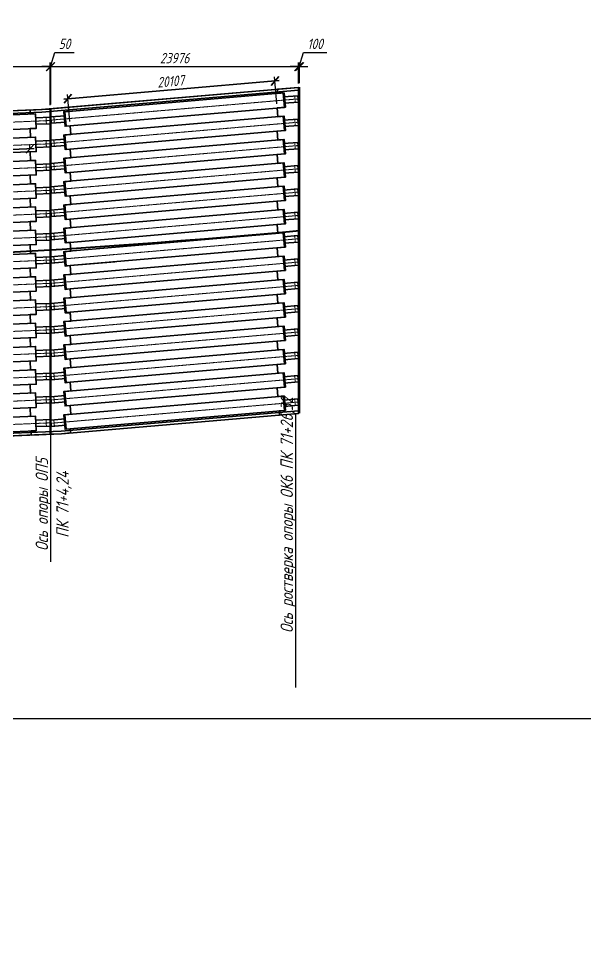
# Model space of a CAD drawing. Header units: millimetres. Extents: x 265754 to 14267433, y -6145605 to 2433772.
# Drawn here: x 6488228 to 6543053, y -288272 to -197770 of the extents above; entities that cross this region are included whole.
import ezdxf
from ezdxf import colors
from ezdxf.entities.mleader import LeaderData, LeaderLine
from ezdxf.math import Vec2, Vec3

# ---------------------------------------------------------------- set-up
doc = ezdxf.new("R2010")
doc.units = ezdxf.units.MM
doc.linetypes.add('осевая', pattern=[2, 1.25, -0.25, 0.25, -0.25])
for name, color, linetype, lineweight in [('1-Бетон', 106, 'Continuous', 35), ('ИС_Выноски', 3, 'Continuous', 18), ('ИС_Ось', 3, 'осевая', 18)]:
    doc.layers.add(name, color=color, linetype=linetype, lineweight=lineweight)
doc.layers.add('EI_DIMS_DETAIL', color=7, linetype='Continuous')
doc.layers.add('Основное направление 30.05.Ось трассы', color=7, linetype='Continuous')
doc.styles.add('0', font='isocpeur.ttf', dxfattribs={"width": 0.8, "oblique": 15})
doc.styles.add('ISOCPEUR', font='isocpeur.ttf', dxfattribs={"width": 0.8, "oblique": 15, "height": 2.5})
doc.dimstyles.new('М400нов', dxfattribs={"dimscale": 400, "dimtxt": 2.5, "dimasz": 2, "dimexe": 1, "dimexo": 1, "dimgap": 0.8, "dimtad": 1, "dimdec": 0, "dimzin": 0, "dimdsep": 46, "dimtxsty": '0', "dimblk": 'OBLIQUE', "dimcen": 0.09, "dimdle": 1, "dimclrd": 256, "dimclre": 256, "dimclrt": 256, "dimadec": 4, "dimazin": 0, "dimtfac": 1, "dimtdec": 0, "dimtmove": 1, "dimatfit": 2, "dimfxl": 1, "dimtolj": 1, "dimtzin": 0, "dimlwd": -1, "dimarcsym": 0})

# ---------------------------------------------------------------- blocks, each defined once
blk = doc.blocks.new('_None')
blk = doc.blocks.new('б33 план')
at = {"layer": '1-Бетон'}
for points in [[(1400, 310), (0, 310), (0, -310), (1400, -310)], [(31600, 310), (33000, 310), (33000, -310), (31600, -310)]]:
    blk.add_lwpolyline(points, dxfattribs=at)
blk.add_lwpolyline([(1400, 700), (31600, 700), (31600, -700), (1400, -700)], close=True, dxfattribs=at)
at = {"layer": 'ИС_Ось', "color": 3, "ltscale": 20}
for points in [[(0, 0), (33000, 0)], [(400, 310), (400, -310)], [(32600, 310), (32600, -310)]]:
    blk.add_lwpolyline(points, dxfattribs=at)
blk = doc.blocks.new('*U504')
at = {"rotation": 182.4098864728825}
blk.add_blockref('б33 план', (16485, 694), dxfattribs=at)
blk = doc.blocks.new('*U505')
at = {"layer": '1-Бетон', "color": 0, "linetype": 'ByBlock', "lineweight": -2, "transparency": 16777216}
for p in [(0, 0), (0, -2252), (0, -4504), (0, -6756), (0, -9008), (0, -11260), (0, -13512), (0, -15764), (0, -18016), (0, -20268), (0, -22520), (0, -24772), (0, -27024), (0, -29276)]:
    blk.add_blockref('*U504', p, dxfattribs=at)
blk = doc.blocks.new('Б24 план')
at = {"layer": '1-Бетон'}
for points in [[(1400, -310), (0, -310), (0, 310), (1400, 310)], [(22600, -310), (24000, -310), (24000, 310), (22600, 310)]]:
    blk.add_lwpolyline(points, dxfattribs=at)
blk.add_lwpolyline([(1400, -700), (22600, -700), (22600, 700), (1400, 700)], close=True, dxfattribs=at)
at = {"layer": 'ИС_Ось', "color": 3, "ltscale": 20}
for points in [[(300, -310), (300, 310)], [(23700, -310), (23700, 310)], [(0, 0), (24000, 0)]]:
    blk.add_lwpolyline(points, dxfattribs=at)
blk = doc.blocks.new('*U506')
at = {"rotation": 4.910079921255813}
blk.add_blockref('Б24 план', (-11956, -1027), dxfattribs=at)
blk = doc.blocks.new('*U507')
at = {"layer": '1-Бетон', "color": 0, "linetype": 'ByBlock', "lineweight": -2, "transparency": 16777216}
for p in [(0, 0), (0, -2258), (0, -4516), (0, -6774), (0, -9032), (0, -11290), (0, -13548), (0, -15806), (0, -18064), (0, -20322), (0, -22580), (0, -24838), (0, -27096), (0, -29354)]:
    blk.add_blockref('*U506', p, dxfattribs=at)
blk = doc.blocks.new('_OBLIQUE')
at = {"color": 0, "linetype": 'ByBlock', "lineweight": -2}
blk.add_line((0.5, 0.5), (-0.5, -0.5), dxfattribs=at)
blk = doc.blocks.new('*D816')
at = {"layer": 'Defpoints', "color": 0, "transparency": 16777216}
for p in [(6491281, -202409), (6491281, -206543), (6458310, -207918)]:
    blk.add_point(p, dxfattribs=at)
at = {"layer": 'EI_DIMS_DETAIL', "transparency": 16777216}
blk.add_line((6457910, -202409), (6491681, -202409), dxfattribs=at)
at = {"layer": 'EI_DIMS_DETAIL', "lineweight": -2, "transparency": 16777216}
for p, q in [((6458310, -207518), (6458310, -202009)), ((6491281, -206143), (6491281, -202009))]:
    blk.add_line(p, q, dxfattribs=at)
at = {"layer": 'EI_DIMS_DETAIL', "transparency": 16777216, "xscale": 800, "yscale": 800, "zscale": 800, "rotation": 180}
blk.add_blockref('_OBLIQUE', (6458310, -202409), dxfattribs=at)
at = {"layer": 'EI_DIMS_DETAIL', "transparency": 16777216, "xscale": 800, "yscale": 800, "zscale": 800}
blk.add_blockref('_OBLIQUE', (6491281, -202409), dxfattribs=at)
at = {"layer": 'EI_DIMS_DETAIL', "transparency": 16777216, "insert": (6474795, -201589), "char_height": 1000, "attachment_point": 5, "style": '0'}
blk.add_mtext('\\A1;32971', dxfattribs=at)
blk = doc.blocks.new('*D817')
at = {"layer": 'Defpoints', "color": 0, "transparency": 16777216}
for p in [(6491331, -202409), (6491281, -206543), (6491331, -206490)]:
    blk.add_point(p, dxfattribs=at)
at = {"layer": 'EI_DIMS_DETAIL', "transparency": 16777216}
for p, q in [((6491306, -202409), (6491720, -201029)), ((6491720, -201029), (6493588, -201029)), ((6491281, -202409), (6490481, -202409)), ((6491281, -202409), (6491331, -202409)), ((6491281, -202409), (6491331, -202409)), ((6491331, -202409), (6492131, -202409))]:
    blk.add_line(p, q, dxfattribs=at)
at = {"layer": 'EI_DIMS_DETAIL', "lineweight": -2, "transparency": 16777216}
for p, q in [((6491281, -206143), (6491281, -202009)), ((6491331, -206090), (6491331, -202009))]:
    blk.add_line(p, q, dxfattribs=at)
at = {"layer": 'EI_DIMS_DETAIL', "transparency": 16777216, "xscale": 800, "yscale": 800, "zscale": 800}
blk.add_blockref('_OBLIQUE', (6491281, -202409), dxfattribs=at)
at = {"layer": 'EI_DIMS_DETAIL', "transparency": 16777216, "xscale": 800, "yscale": 800, "zscale": 800, "rotation": 180}
blk.add_blockref('_OBLIQUE', (6491331, -202409), dxfattribs=at)
at = {"layer": 'EI_DIMS_DETAIL', "transparency": 16777216, "insert": (6492654, -200209), "char_height": 1000, "attachment_point": 5, "style": '0'}
blk.add_mtext('\\A1;50', dxfattribs=at)
blk = doc.blocks.new('*D818')
at = {"layer": 'Defpoints', "color": 0, "transparency": 16777216}
for p in [(6515307, -202409), (6515307, -204430), (6491331, -206490)]:
    blk.add_point(p, dxfattribs=at)
at = {"layer": 'EI_DIMS_DETAIL', "transparency": 16777216}
blk.add_line((6490931, -202409), (6515707, -202409), dxfattribs=at)
at = {"layer": 'EI_DIMS_DETAIL', "lineweight": -2, "transparency": 16777216}
for p, q in [((6491331, -206090), (6491331, -202009)), ((6515307, -204030), (6515307, -202009))]:
    blk.add_line(p, q, dxfattribs=at)
at = {"layer": 'EI_DIMS_DETAIL', "transparency": 16777216, "xscale": 800, "yscale": 800, "zscale": 800, "rotation": 180}
blk.add_blockref('_OBLIQUE', (6491331, -202409), dxfattribs=at)
at = {"layer": 'EI_DIMS_DETAIL', "transparency": 16777216, "xscale": 800, "yscale": 800, "zscale": 800}
blk.add_blockref('_OBLIQUE', (6515307, -202409), dxfattribs=at)
at = {"layer": 'EI_DIMS_DETAIL', "transparency": 16777216, "insert": (6503319, -201589), "char_height": 1000, "attachment_point": 5, "style": '0'}
blk.add_mtext('\\A1;23976', dxfattribs=at)
blk = doc.blocks.new('*D819')
at = {"layer": 'Defpoints', "color": 0, "transparency": 16777216}
for p in [(6515407, -202409), (6515307, -204430), (6515407, -204413)]:
    blk.add_point(p, dxfattribs=at)
at = {"layer": 'EI_DIMS_DETAIL', "transparency": 16777216}
for p, q in [((6515357, -202409), (6515771, -201029)), ((6515771, -201029), (6518039, -201029)), ((6515307, -202409), (6514507, -202409)), ((6515307, -202409), (6515407, -202409)), ((6515307, -202409), (6515407, -202409)), ((6515407, -202409), (6516207, -202409))]:
    blk.add_line(p, q, dxfattribs=at)
at = {"layer": 'EI_DIMS_DETAIL', "lineweight": -2, "transparency": 16777216}
for p, q in [((6515307, -204030), (6515307, -202009)), ((6515407, -204013), (6515407, -202009))]:
    blk.add_line(p, q, dxfattribs=at)
at = {"layer": 'EI_DIMS_DETAIL', "transparency": 16777216, "xscale": 800, "yscale": 800, "zscale": 800}
blk.add_blockref('_OBLIQUE', (6515307, -202409), dxfattribs=at)
at = {"layer": 'EI_DIMS_DETAIL', "transparency": 16777216, "xscale": 800, "yscale": 800, "zscale": 800, "rotation": 180}
blk.add_blockref('_OBLIQUE', (6515407, -202409), dxfattribs=at)
at = {"layer": 'EI_DIMS_DETAIL', "transparency": 16777216, "insert": (6516905, -200209), "char_height": 1000, "attachment_point": 5, "style": '0'}
blk.add_mtext('\\A1;100', dxfattribs=at)
blk = doc.blocks.new('*D764')
at = {"layer": '1-Бетон', "lineweight": -2, "transparency": 16777216}
for p, q in [((6513209, -206015), (6512985, -203397)), ((6493177, -207736), (6492952, -205118))]:
    blk.add_line(p, q, dxfattribs=at)
at = {"layer": '1-Бетон', "transparency": 16777216}
blk.add_line((6492587, -205551), (6513417, -203762), dxfattribs=at)
at = {"layer": 'Defpoints', "color": 0, "transparency": 16777216}
for p in [(6513019, -203796), (6513244, -206414), (6493211, -208135)]:
    blk.add_point(p, dxfattribs=at)
at = {"layer": '1-Бетон', "transparency": 16777216, "xscale": 800, "yscale": 800, "zscale": 800}
for p, rotation in [((6513019, -203796), 4.910079921274451), ((6492986, -205517), 184.9100799212744)]:
    blk.add_blockref('_OBLIQUE', p, dxfattribs=dict(at, rotation=rotation))
at = {"layer": '1-Бетон', "transparency": 16777216, "insert": (6502932, -203839), "char_height": 1000, "attachment_point": 5, "rotation": 4.91008, "style": '0'}
blk.add_mtext('\\A1;20107', dxfattribs=at)
blk = doc.blocks.new('*D765')
at = {"layer": '1-Бетон', "lineweight": -2, "transparency": 16777216}
for p, q in [((6489314, -210267), (6489301, -209962)), ((6460234, -211490), (6460221, -211186))]:
    blk.add_line(p, q, dxfattribs=at)
at = {"layer": '1-Бетон', "transparency": 16777216}
blk.add_line((6459838, -211603), (6489717, -210345), dxfattribs=at)
at = {"layer": 'Defpoints', "color": 0, "transparency": 16777216}
for p in [(6489318, -210362), (6489330, -210666), (6460251, -211890)]:
    blk.add_point(p, dxfattribs=at)
at = {"layer": '1-Бетон', "transparency": 16777216, "xscale": 800, "yscale": 800, "zscale": 800}
for p, rotation in [((6489318, -210362), 2.40988647289904), ((6460238, -211586), 182.409886472899)]:
    blk.add_blockref('_OBLIQUE', p, dxfattribs=dict(at, rotation=rotation))
at = {"layer": '1-Бетон', "transparency": 16777216, "insert": (6474743, -210155), "char_height": 1000, "attachment_point": 5, "rotation": 2.40989, "style": '0'}
blk.add_mtext('\\A1;29105', dxfattribs=at)

msp = doc.modelspace()

# ---------------------------------------------------------------- linework, layer by layer
at = {"color": 1}
msp.add_lwpolyline([(6328301.4996, -168287.8703), (6595534.7573, -168287.8703), (6595534.7573, -265560.0889), (6328301.4996, -265560.0889)], close=True, dxfattribs=at)
at = {"layer": '1-Бетон'}
for points in [[(6368213.3903, -204429.855), (6393077.8724, -206565.8997), (6425529.0944, -207931.6182), (6457991.0687, -207931.6182), (6490442.2907, -206565.8997), (6515306.7727, -204429.855)], [(6515406.7727, -235983.4016), (6515406.7727, -204413.2677)], [(6426659.6432, -208181.6182), (6457996.327, -208181.6182), (6490458.2533, -206815.4492), (6515306.7727, -204680.7759)], [(6513316.4246, -205002.3141), (6513282.1877, -204603.782)], [(6513316.4246, -207260.3141), (6513243.6957, -206413.7186)], [(6493210.7495, -208134.6983), (6493283.4784, -208981.2937)], [(6489366.1632, -209263.5429), (6489330.422, -208414.2863)], [(6513316.4246, -209518.3141), (6513243.6957, -208671.7186)], [(6489366.1632, -211515.5429), (6489330.422, -210666.2863)], [(6493210.7495, -210392.6983), (6493283.4784, -211239.2937)], [(6513316.4246, -211776.3141), (6513243.6957, -210929.7186)], [(6493210.7495, -212650.6983), (6493283.4784, -213497.2937)], [(6489366.1632, -213767.5429), (6489330.422, -212918.2863)], [(6513316.4246, -214034.3141), (6513243.6957, -213187.7186)], [(6489366.1632, -216019.5429), (6489330.422, -215170.2863)], [(6493210.7495, -214908.6983), (6493283.4784, -215755.2937)], [(6513316.4246, -216292.3141), (6513243.6957, -215445.7186)], [(6493210.7495, -217166.6983), (6493283.4784, -218013.2937)], [(6489366.1632, -218271.5429), (6489330.422, -217422.2863)], [(6513316.4246, -218550.3141), (6513243.6957, -217703.7186)], [(6489366.1632, -220523.5429), (6489330.422, -219674.2863)], [(6493210.7495, -219424.6983), (6493283.4784, -220271.2937)], [(6513316.4246, -220808.3141), (6513243.6957, -219961.7186)], [(6515306.7727, -220211.0503), (6515406.7727, -220211.0503)], [(6492812.2174, -221716.9351), (6497531.1277, -221311.5455)], [(6493210.7495, -221682.6983), (6493283.4784, -222529.2937)], [(6489366.1632, -222775.5429), (6489330.422, -221926.2863)], [(6513316.4246, -223066.3141), (6513243.6957, -222219.7186)], [(6489366.1632, -225027.5429), (6489330.422, -224178.2863)], [(6493210.7495, -223940.6983), (6493283.4784, -224787.2937)], [(6513316.4246, -225324.3141), (6513243.6957, -224477.7186)], [(6493210.7495, -226198.6983), (6493283.4784, -227045.2937)], [(6489366.1632, -227279.5429), (6489330.422, -226430.2863)], [(6513316.4246, -227582.3141), (6513243.6957, -226735.7186)], [(6489366.1632, -229531.5429), (6489330.422, -228682.2863)], [(6493210.7495, -228456.6983), (6493283.4784, -229303.2937)], [(6513316.4246, -229840.3141), (6513243.6957, -228993.7186)], [(6493210.7495, -230714.6983), (6493283.4784, -231561.2937)], [(6489366.1632, -231783.5429), (6489330.422, -230934.2863)], [(6489366.1632, -234035.5429), (6489330.422, -233186.2863)], [(6493210.7495, -232972.6983), (6493283.4784, -233819.2937)], [(6513316.4246, -234356.3141), (6513243.6957, -233509.7186)], [(6493210.7495, -235230.6983), (6493283.4784, -236077.2937)], [(6515306.7727, -235741.0374), (6492346.7193, -237713.4774), (6458649.877, -239131.6182), (6424870.2861, -239131.6182), (6391173.4438, -237713.4774), (6368213.3903, -235741.0374)], [(6368213.3903, -235991.9582), (6391157.4812, -237963.0269), (6424865.0278, -239381.6182), (6458655.1353, -239381.6182), (6492362.6819, -237963.0269), (6515306.7727, -235991.9582)], [(6489366.1632, -236287.5429), (6489330.422, -235438.2863)]]:
    msp.add_lwpolyline(points, dxfattribs=at)
at = {"layer": '1-Бетон', "color": 4}
for points in [[(6491330.907, -206489.5609), (6515306.7727, -204429.855), (6515306.7727, -235991.9582), (6492362.6819, -237963.0269), (6491330.907, -238006.4494), (6491330.907, -206489.5609)], [(6492692.3884, -206774.0728), (6513814.5897, -204959.518)], [(6458310.0815, -207918.1925), (6491280.907, -206543.2925), (6491280.907, -238008.5537), (6458655.1353, -239381.6182), (6458310.0815, -239380.797), (6458310.0815, -207918.1925)]]:
    msp.add_lwpolyline(points, dxfattribs=at)
at = {"layer": '1-Бетон', "color": 5}
for points in [[(6515306.7727, -204429.855), (6513282.1877, -204603.782), (6513316.4246, -205002.3141), (6513914.2228, -204950.9588), (6514034.0518, -206345.8211), (6513243.6957, -206413.7186), (6513316.4246, -207260.3141), (6513914.2228, -207208.9588), (6514034.0518, -208603.8211), (6513243.6957, -208671.7186), (6513316.4246, -209518.3141), (6513914.2228, -209466.9588), (6514034.0518, -210861.8211), (6513243.6957, -210929.7186), (6513316.4246, -211776.3141), (6513914.2228, -211724.9588), (6514034.0518, -213119.8211), (6513243.6957, -213187.7186), (6513316.4246, -214034.3141), (6513914.2228, -213982.9588), (6514034.0518, -215377.8211), (6513243.6957, -215445.7186), (6513316.4246, -216292.3141), (6513914.2228, -216240.9588), (6514034.0518, -217635.8211), (6513243.6957, -217703.7186), (6513316.4246, -218550.3141), (6513914.2228, -218498.9588), (6514034.0518, -219893.8211), (6513243.6957, -219961.7186), (6513316.4246, -220808.3141), (6513914.2228, -220756.9588), (6514034.0518, -222151.8211), (6513243.6957, -222219.7186), (6513316.4246, -223066.3141), (6513914.2228, -223014.9588), (6514034.0518, -224409.8211), (6513243.6957, -224477.7186), (6513316.4246, -225324.3141), (6513914.2228, -225272.9588), (6514034.0518, -226667.8211), (6513243.6957, -226735.7186), (6513316.4246, -227582.3141), (6513914.2228, -227530.9588), (6514034.0518, -228925.8211), (6513243.6957, -228993.7186), (6513316.4246, -229840.3141), (6513914.2228, -229788.9588), (6514034.0518, -231183.8211), (6513243.6957, -231251.7186), (6513316.4246, -232098.3141), (6513914.2228, -232046.9588), (6514034.0518, -233441.8211), (6513243.6957, -233509.7186), (6513316.4246, -234356.3141), (6513914.2228, -234304.9588), (6514034.0518, -235699.8211), (6513436.2537, -235751.1765), (6513470.4906, -236149.7086), (6515306.7727, -235991.9582), (6515306.7727, -204429.855)], [(6489349.344, -206611.8966), (6490442.2907, -206565.8997), (6493056.6836, -206341.3038), (6493090.9205, -206739.8359), (6492592.7553, -206782.632), (6492712.5844, -208177.4944), (6493210.7495, -208134.6983), (6493283.4784, -208981.2937), (6492592.7553, -209040.632), (6492712.5844, -210435.4944), (6493210.7495, -210392.6983), (6493283.4784, -211239.2937), (6492592.7553, -211298.632), (6492712.5844, -212693.4944), (6493210.7495, -212650.6983), (6493283.4784, -213497.2937), (6492592.7553, -213556.632), (6492712.5844, -214951.4944), (6493210.7495, -214908.6983), (6493283.4784, -215755.2937), (6492592.7553, -215814.632), (6492712.5844, -217209.4944), (6493210.7495, -217166.6983), (6493283.4784, -218013.2937), (6492592.7553, -218072.632), (6492712.5844, -219467.4944), (6493210.7495, -219424.6983), (6493283.4784, -220271.2937), (6492592.7553, -220330.632), (6492712.5844, -221725.4944), (6493210.7495, -221682.6983), (6493283.4784, -222529.2937), (6492592.7553, -222588.632), (6492712.5844, -223983.4944), (6493210.7495, -223940.6983), (6493283.4784, -224787.2937), (6492592.7553, -224846.632), (6492712.5844, -226241.4944), (6493210.7495, -226241.4944), (6493283.4784, -227045.2937), (6492592.7553, -227104.632), (6492712.5844, -228499.4944), (6493210.7495, -228456.6983), (6493283.4784, -229303.2937), (6492592.7553, -229362.632), (6492712.5844, -230757.4944), (6493210.7495, -230714.6983), (6493283.4784, -231561.2937), (6492592.7553, -231620.632), (6492712.5844, -233015.4944), (6493210.7495, -232972.6983), (6493283.4784, -233819.2937), (6492592.7553, -233878.632), (6492712.5844, -235273.4944), (6493210.7495, -235230.6983), (6493283.4784, -236077.2937), (6492592.7553, -236136.632), (6492712.5844, -237531.4944), (6493210.7495, -237488.6983), (6493244.9864, -237887.2304), (6492362.6819, -237963.0269), (6489441.8497, -238085.9509), (6489425.0305, -237686.3047), (6489924.5883, -237665.2807), (6489865.721, -236266.5188), (6489366.1632, -236287.5429), (6489330.422, -235438.2863), (6489924.5883, -235413.2807), (6489865.721, -234014.5188), (6489366.1632, -234035.5429), (6489330.422, -233186.2863), (6489924.5883, -233161.2807), (6489865.721, -231762.5188), (6489366.1632, -231783.5429), (6489330.422, -230934.2863), (6489924.5883, -230909.2807), (6489865.721, -229510.5188), (6489366.1632, -229531.5429), (6489330.422, -228682.2863), (6489924.5883, -228657.2807), (6489865.721, -227258.5188), (6489366.1632, -227279.5429), (6489330.422, -226430.2863), (6489924.5883, -226405.2807), (6489865.721, -225006.5188), (6489366.1632, -225027.5429), (6489330.422, -224178.2863), (6489924.5883, -224153.2807), (6489865.721, -222754.5188), (6489366.1632, -222775.5429), (6489330.422, -221926.2863), (6489924.5883, -221901.2807), (6489865.721, -220502.5188), (6489366.1632, -220523.5429), (6489330.422, -219674.2863), (6489924.5883, -219649.2807), (6489865.721, -218250.5188), (6489366.1632, -218271.5429), (6489330.422, -217422.2863), (6489924.5883, -217397.2807), (6489865.721, -215998.5188), (6489366.1632, -216019.5429), (6489330.422, -215170.2863), (6489924.5883, -215145.2807), (6489865.721, -213746.5188), (6489366.1632, -213767.5429), (6489330.422, -212918.2863), (6489924.5883, -212893.2807), (6489865.721, -211494.5188), (6489366.1632, -211515.5429), (6489330.422, -210666.2863), (6489924.5883, -210641.2807), (6489865.721, -209242.5188), (6489366.1632, -209263.5429), (6489330.422, -208414.2863), (6489924.5883, -208389.2807), (6489865.721, -206990.5188), (6489366.1632, -207011.5429), (6489349.344, -206611.8966)]]:
    msp.add_lwpolyline(points, dxfattribs=at)
at = {"layer": 'Основное направление 30.05.Ось трассы', "color": 1, "lineweight": 40, "flags": 128}
msp.add_lwpolyline([(6368113.3903, -218283.6153, 0.0461271169), (6515406.7727, -218283.8519)], format="xyb", dxfattribs=at)

# ---------------------------------------------------------------- block references
at = {"layer": '1-Бетон'}
for name, p in [('*U507', (6503313.4036, -206564.2266)), ('*U505', (6474808.5092, -208324.8254))]:
    msp.add_blockref(name, p, dxfattribs=at)

# ---------------------------------------------------------------- dimensions: what is measured, and where the dimension line sits
dim = msp.add_aligned_dim(p1=(6493210.7495, -208134.6983), p2=(6513243.6957, -206413.7186), distance=2627.4034, dimstyle='М400нов', dxfattribs=at)
dim.commit()
dim.dimension.update_dxf_attribs({"geometry": '*D764', "text_midpoint": (6502932.1518, -203839.4561)})
at = {"layer": '1-Бетон', "color": 5}
dim = msp.add_aligned_dim(p1=(6460250.8553, -211890.1079), p2=(6489330.422, -210666.2863), distance=304.5444, dimstyle='М400нов', dxfattribs=at)
dim.commit()
dim.dimension.update_dxf_attribs({"geometry": '*D765', "text_midpoint": (6474743.3537, -210154.6472)})
at = {"layer": 'EI_DIMS_DETAIL'}
for base, p1, p2, picture, middle in [((6491330.907, -202408.7342), (6491280.907, -206543.2925), (6491330.907, -206489.5609), '*D817', (6492039.907, -200208.7342)), ((6515406.7727, -202408.7342), (6515306.7727, -204429.855), (6515406.7727, -204413.2677), '*D819', (6516090.7727, -200208.7342)), ((6491280.907, -202408.7342), (6458310.0815, -207918.1925), (6491280.907, -206543.2925), '*D816', (6474795.4943, -201588.7342)), ((6515306.7727, -202408.7342), (6491330.907, -206489.5609), (6515306.7727, -204429.855), '*D818', (6503318.8399, -201588.7342))]:
    dim = msp.add_linear_dim(base=base, p1=p1, p2=p2, dimstyle='М400нов', dxfattribs=at)
    dim.commit()
    dim.dimension.update_dxf_attribs({"geometry": picture, "text_midpoint": middle})

# ---------------------------------------------------------------- leaders
at = {"layer": 'ИС_Выноски'}
ml = msp.add_multileader_mtext('Standard', dxfattribs=at)
ml.set_content('Ось ростверка опоры ОК6 ПК 71+26,32', color=256, style='ISOCPEUR')
ml.set_leader_properties(color=256, linetype='ByLayer')
ml.set_arrow_properties(name='NONE')
ml.build(insert=Vec2(0, 0))
ml.multileader.update_dxf_attribs({"text_left_attachment_type": 6, "text_right_attachment_type": 6, "dogleg_length": 0.36, "arrow_head_size": 600, "scale": 200})
ctx = ml.context
ctx.base_point, ctx.scale, ctx.char_height, ctx.arrow_head_size, ctx.landing_gap_size, ctx.plane_origin, ctx.plane_x_axis, ctx.plane_y_axis = Vec3(6515006.7727, -254011.4053), 200, 1200, 600, 125, Vec3(6522002.4493, -229127.0304), Vec3(0, 1), Vec3(-1, 0)
ctx.left_attachment, ctx.right_attachment, ctx.text_align_type = 6, 6, 1
notes = []
notes.append((ctx, [(1, (1, 1, 0), (6515006.7727, -237501.2855), (0, -1), 161.0417, [(1, [(6515006.7727, -235962.8688)], 0, [])])]))
ctx.mtext.insert, ctx.mtext.text_direction, ctx.mtext.rotation, ctx.mtext.width, ctx.mtext.alignment, ctx.mtext.flow_direction = Vec3(6513566.7727, -245836.8663), Vec3(0, 1), 1.5707963268, 17109.090455, 2, 5
ml = msp.add_multileader_mtext('Standard', dxfattribs=at)
ml.set_content('Ось ростверка опоры ОК6 ПК 71+26,32', color=256, style='ISOCPEUR')
ml.set_leader_properties(color=256, linetype='ByLayer')
ml.set_arrow_properties(name='NONE')
ml.build(insert=Vec2(0, 0))
ml.multileader.update_dxf_attribs({"text_left_attachment_type": 6, "text_right_attachment_type": 6, "dogleg_length": 0.36, "arrow_head_size": 600, "scale": 200})
ctx = ml.context
ctx.base_point, ctx.scale, ctx.char_height, ctx.arrow_head_size, ctx.landing_gap_size, ctx.plane_origin, ctx.plane_x_axis, ctx.plane_y_axis = Vec3(6515006.7727, -381816.224), 200, 1200, 600, 125, Vec3(6522002.4493, -356931.8491), Vec3(0, 1), Vec3(-1, 0)
ctx.left_attachment, ctx.right_attachment, ctx.text_align_type = 6, 6, 1
notes.append((ctx, [(1, (1, 1, 0), (6515006.7727, -365306.1042), (0, -1), 161.0417, [(1, [(6515006.7727, -363767.6875)], 0, [])])]))
ctx.mtext.insert, ctx.mtext.text_direction, ctx.mtext.rotation, ctx.mtext.width, ctx.mtext.alignment, ctx.mtext.flow_direction = Vec3(6513566.7727, -373641.685), Vec3(0, 1), 1.5707963268, 17109.090455, 2, 5
ml = msp.add_multileader_mtext('Standard', dxfattribs=at)
ml.set_content('Ось опоры ОП5 \\PПК 71+4,24', color=256, style='ISOCPEUR')
ml.set_leader_properties(color=256, linetype='ByLayer')
ml.set_arrow_properties(name='NONE')
ml.build(insert=Vec2(0, 0))
ml.multileader.update_dxf_attribs({"text_left_attachment_type": 6, "text_right_attachment_type": 6, "dogleg_length": 0.36, "arrow_head_size": 600, "scale": 200})
ctx = ml.context
ctx.base_point, ctx.scale, ctx.char_height, ctx.arrow_head_size, ctx.landing_gap_size, ctx.plane_origin, ctx.plane_x_axis, ctx.plane_y_axis = Vec3(6491305.907, -249586.6867), 200, 1200, 600, 125, Vec3(6498301.5835, -231081.3656), Vec3(0, 1), Vec3(-1, 0)
ctx.left_attachment, ctx.right_attachment, ctx.text_align_type = 6, 6, 1
notes.append((ctx, [(1, (1, 1, 0), (6491305.907, -239892.5669), (0, -1), 161.0417, [(1, [(6491305.907, -237917.204)], 0, [])])]))
ctx.mtext.insert, ctx.mtext.text_direction, ctx.mtext.rotation, ctx.mtext.width, ctx.mtext.alignment, ctx.mtext.flow_direction = Vec3(6489865.907, -244820.1476), Vec3(0, 1), 1.5707963268, 10620.215089, 2, 5
ml = msp.add_multileader_mtext('Standard', dxfattribs=at)
ml.set_content('Ось опоры ОП5 \\PПК 71+4,24', color=256, style='ISOCPEUR')
ml.set_leader_properties(color=256, linetype='ByLayer')
ml.set_arrow_properties(name='NONE')
ml.build(insert=Vec2(0, 0))
ml.multileader.update_dxf_attribs({"text_left_attachment_type": 6, "text_right_attachment_type": 6, "dogleg_length": 0.36, "arrow_head_size": 600, "scale": 200})
ctx = ml.context
ctx.base_point, ctx.scale, ctx.char_height, ctx.arrow_head_size, ctx.landing_gap_size, ctx.plane_origin, ctx.plane_x_axis, ctx.plane_y_axis = Vec3(6491305.907, -377391.5054), 200, 1200, 600, 125, Vec3(6498301.5835, -358886.1843), Vec3(0, 1), Vec3(-1, 0)
ctx.left_attachment, ctx.right_attachment, ctx.text_align_type = 6, 6, 1
notes.append((ctx, [(1, (1, 1, 0), (6491305.907, -367697.3856), (0, -1), 161.0417, [(1, [(6491305.907, -365722.0227)], 0, [])])]))
ctx.mtext.insert, ctx.mtext.text_direction, ctx.mtext.rotation, ctx.mtext.width, ctx.mtext.alignment, ctx.mtext.flow_direction = Vec3(6489865.907, -372624.9663), Vec3(0, 1), 1.5707963268, 10620.215089, 2, 5
ml = msp.add_multileader_mtext('Standard', dxfattribs=at)
ml.set_content('Ось опоры ОП5 \\PПК 71+4,24', color=256, style='ISOCPEUR')
ml.set_leader_properties(color=256, linetype='ByLayer')
ml.set_arrow_properties(name='NONE')
ml.build(insert=Vec2(0, 0))
ml.multileader.update_dxf_attribs({"text_left_attachment_type": 6, "text_right_attachment_type": 6, "dogleg_length": 0.36, "arrow_head_size": 600, "scale": 200})
ctx = ml.context
ctx.base_point, ctx.scale, ctx.char_height, ctx.arrow_head_size, ctx.landing_gap_size, ctx.plane_origin, ctx.plane_x_axis, ctx.plane_y_axis = Vec3(6499252.8456, -456890.5895), 200, 1200, 600, 125, Vec3(6506248.5221, -438385.2685), Vec3(0, 1), Vec3(-1, 0)
ctx.left_attachment, ctx.right_attachment, ctx.text_align_type = 6, 6, 1
notes.append((ctx, [(1, (1, 1, 0), (6499252.8456, -447196.4697), (0, -1), 161.0417, [(1, [(6499252.8456, -445221.1068)], 0, [])])]))
ctx.mtext.insert, ctx.mtext.text_direction, ctx.mtext.rotation, ctx.mtext.width, ctx.mtext.alignment, ctx.mtext.flow_direction = Vec3(6497812.8456, -452124.0505), Vec3(0, 1), 1.5707963268, 10620.215089, 2, 5
for ctx, leaders in notes:
    for number, flags, end, landing, length, lines in leaders:
        leader = LeaderData()
        leader.index, (leader.has_last_leader_line, leader.has_dogleg_vector, leader.attachment_direction) = number, flags
        leader.last_leader_point, leader.dogleg_vector, leader.dogleg_length = Vec3(end), Vec3(landing), length
        for number, points, colour, breaks in lines:
            line = LeaderLine()
            line.index, line.vertices, line.color, line.breaks = number, Vec3.list(points), colors.encode_raw_color(colour), breaks
            leader.lines.append(line)
        ctx.leaders.append(leader)

doc.saveas('drawing.dxf')
